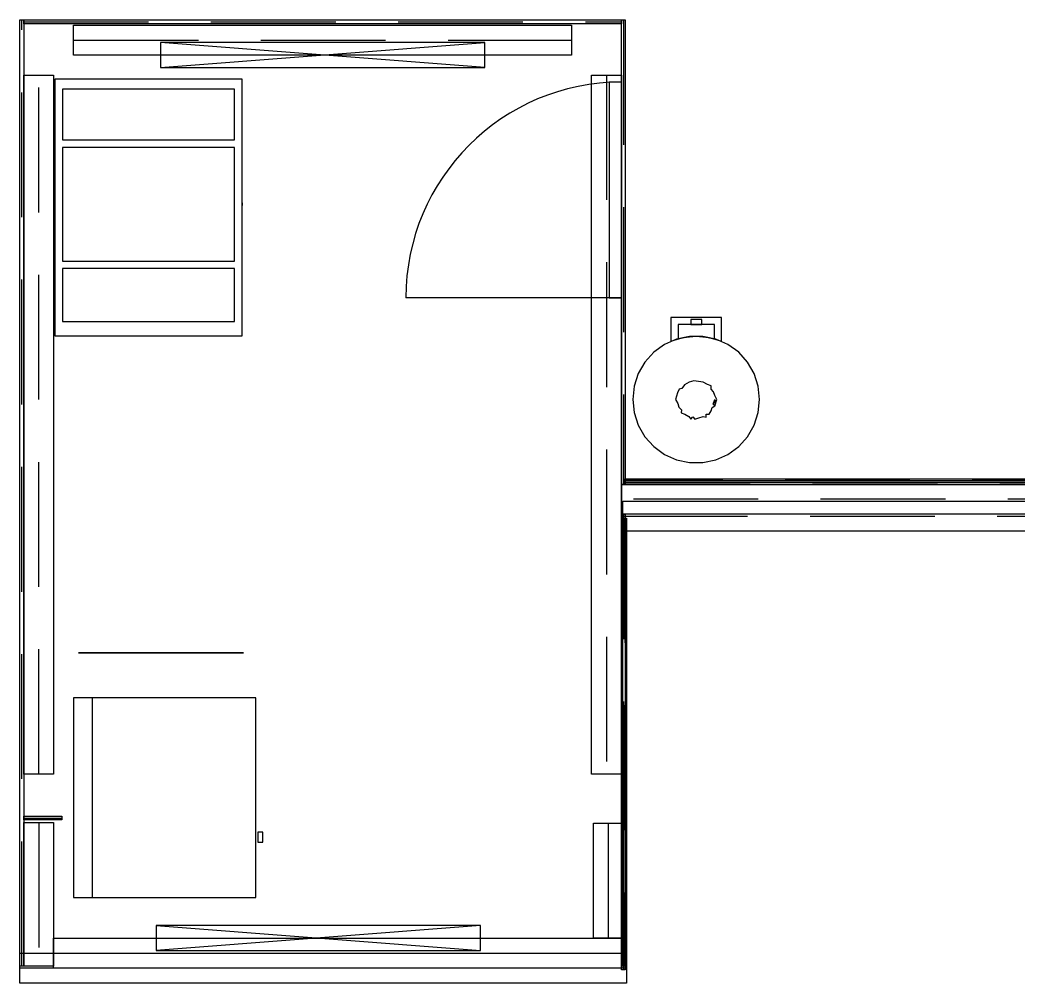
# Model space of a CAD drawing. Header units: millimetres. Extents: x -28.2 to 24.3, y -24.8 to 12.4.
# Drawn here: x -10.648 to -6.65, y -7.063 to -3.206 of the extents above; entities that cross this region are included whole.
import ezdxf

# ---------------------------------------------------------------- set-up
doc = ezdxf.new("R2010")
doc.units = ezdxf.units.MM
doc.linetypes.add('Dashed', pattern=[0.75, 0.5, -0.25])
for name, color, linetype in [('BUILDINGELEMENTPROXY', 8, 'Continuous'), ('EJE_MUROS', 8, 'Continuous'), ('FLOWTERMINAL', 8, 'Continuous'), ('MUROS', 7, 'Continuous'), ('PUERTAS', 6, 'Continuous'), ('VENTANAS', 4, 'Continuous')]:
    doc.layers.add(name, color=color, linetype=linetype)

msp = doc.modelspace()

# ---------------------------------------------------------------- linework, layer by layer
at = {"layer": 'BUILDINGELEMENTPROXY'}
for p, q in [((-7.8371, -4.3978, 0.6094), (-8.0403, -4.3978, 0.6094)), ((-8.0403, -4.3978, 0.6094), (-8.0403, -4.4928, 0.6094)), ((-7.8371, -4.4928, 0.6094), (-7.8371, -4.3978, 0.6094)), ((-7.8656, -4.4248, 0.6602), (-8.0117, -4.4248, 0.6602)), ((-8.0117, -4.4248, 0.6602), (-8.0117, -4.4823, 0.6602)), ((-7.8656, -4.4248, 0.7618), (-8.0117, -4.4248, 0.7618)), ((-8.0117, -4.4248, 0.7618), (-8.0117, -4.4823, 0.7618)), ((-7.9566, -4.4057, 0.729), (-7.9607, -4.4057, 0.7237)), ((-7.9607, -4.4057, 0.7237), (-7.9607, -4.4248, 0.7237)), ((-7.9607, -4.4248, 0.7237), (-7.9566, -4.4248, 0.729)), ((-7.9514, -4.4057, 0.733), (-7.9566, -4.4057, 0.729)), ((-7.9566, -4.4248, 0.729), (-7.9514, -4.4248, 0.733)), ((-7.9452, -4.4057, 0.7355), (-7.9514, -4.4057, 0.733)), ((-7.9514, -4.4248, 0.733), (-7.9452, -4.4248, 0.7355)), ((-7.9387, -4.4057, 0.7364), (-7.9452, -4.4057, 0.7355)), ((-7.9452, -4.4248, 0.7355), (-7.9387, -4.4248, 0.7364)), ((-7.9321, -4.4057, 0.7355), (-7.9387, -4.4057, 0.7364)), ((-7.9387, -4.4248, 0.7364), (-7.9321, -4.4248, 0.7355)), ((-7.926, -4.4057, 0.733), (-7.9321, -4.4057, 0.7355)), ((-7.9321, -4.4248, 0.7355), (-7.926, -4.4248, 0.733)), ((-7.9207, -4.4057, 0.729), (-7.926, -4.4057, 0.733)), ((-7.926, -4.4248, 0.733), (-7.9207, -4.4248, 0.729)), ((-7.9167, -4.4057, 0.7237), (-7.9207, -4.4057, 0.729)), ((-7.9207, -4.4248, 0.729), (-7.9167, -4.4248, 0.7237)), ((-7.9167, -4.4248, 0.7237), (-7.9167, -4.4057, 0.7237)), ((-7.8656, -4.4823, 0.6602), (-7.8656, -4.4248, 0.6602)), ((-7.8656, -4.4823, 0.7618), (-7.8656, -4.4248, 0.7618)), ((-8.0403, -4.4928, 0.6094), (-7.9906, -4.477, 0.6094)), ((-7.9652, -4.473, 1.778), (-8.0171, -4.484, 1.778)), ((-8.0117, -4.4823, 0.6602), (-7.9633, -4.4728, 0.6602)), ((-8.0117, -4.4823, 0.7618), (-7.9633, -4.4728, 0.7618)), ((-7.9906, -4.477, 0.6094), (-7.9387, -4.4716, 0.6094)), ((-7.9121, -4.473, 1.778), (-7.9652, -4.473, 1.778)), ((-7.9633, -4.4728, 0.6602), (-7.914, -4.4728, 0.6602)), ((-7.9633, -4.4728, 0.7618), (-7.914, -4.4728, 0.7618)), ((-7.9387, -4.4716, 0.6094), (-7.8868, -4.477, 0.6094)), ((-7.914, -4.4728, 0.6602), (-7.885, -4.4785, 0.6602)), ((-7.914, -4.4728, 0.7618), (-7.8656, -4.4823, 0.7618)), ((-7.8602, -4.484, 1.778), (-7.9121, -4.473, 1.778)), ((-7.8868, -4.477, 0.6094), (-7.8371, -4.4928, 0.6094)), ((-8.0657, -4.5056, 1.778), (-8.1086, -4.5368, 1.778)), ((-8.0171, -4.484, 1.778), (-8.0657, -4.5056, 1.778)), ((-7.885, -4.4785, 0.6602), (-7.8656, -4.4823, 0.6602)), ((-7.8117, -4.5056, 1.778), (-7.8602, -4.484, 1.778)), ((-7.7687, -4.5368, 1.778), (-7.8117, -4.5056, 1.778)), ((-8.1086, -4.5368, 1.778), (-8.1441, -4.5763, 1.778)), ((-7.7332, -4.5763, 1.778), (-7.7687, -4.5368, 1.778)), ((-8.1441, -4.5763, 1.778), (-8.1707, -4.6223, 1.778)), ((-7.7066, -4.6223, 1.778), (-7.7332, -4.5763, 1.778)), ((-8.1707, -4.6223, 1.778), (-8.1871, -4.6728, 1.778)), ((-7.6902, -4.6728, 1.778), (-7.7066, -4.6223, 1.778)), ((-8.1871, -4.6728, 1.778), (-8.1927, -4.7256, 1.778)), ((-7.9851, -4.667, 1.9023), (-7.9961, -4.6815, 1.9057)), ((-7.9674, -4.6562, 1.9017), (-7.9851, -4.667, 1.9023)), ((-7.9482, -4.6508, 1.9012), (-7.9674, -4.6562, 1.9017)), ((-7.9292, -4.6538, 1.9057), (-7.9482, -4.6508, 1.9012)), ((-7.9111, -4.6561, 1.9023), (-7.9292, -4.6538, 1.9057)), ((-7.8929, -4.666, 1.9017), (-7.9111, -4.6561, 1.9023)), ((-7.8789, -4.6714, 1.8914), (-7.8929, -4.666, 1.9017)), ((-7.8793, -4.6839, 1.9055), (-7.8789, -4.6714, 1.8914)), ((-7.6847, -4.7256, 1.778), (-7.6902, -4.6728, 1.778)), ((-8.0132, -4.6997, 1.8951), (-8.0213, -4.7256, 1.8868)), ((-8.0074, -4.6846, 1.8928), (-8.0132, -4.6997, 1.8951)), ((-7.9961, -4.6815, 1.9057), (-8.0074, -4.6846, 1.8928)), ((-7.8692, -4.6948, 1.9004), (-7.8793, -4.6839, 1.9055)), ((-7.8646, -4.7097, 1.9007), (-7.8692, -4.6948, 1.9004)), ((-7.856, -4.7256, 1.8868), (-7.8646, -4.7097, 1.9007)), ((-8.1927, -4.7256, 1.778), (-8.1871, -4.7784, 1.778)), ((-8.0213, -4.7256, 1.8868), (-8.0127, -4.7415, 1.9007)), ((-8.0127, -4.7415, 1.9007), (-8.0081, -4.7564, 1.9004)), ((-8.0081, -4.7564, 1.9004), (-7.9981, -4.7673, 1.9055)), ((-7.8742, -4.7581, 1.9061), (-7.8636, -4.7512, 1.8943)), ((-7.8706, -4.7447, 1.9081), (-7.8648, -4.7256, 1.9009)), ((-7.8636, -4.7512, 1.8943), (-7.8706, -4.7447, 1.9081)), ((-7.8648, -4.7256, 1.9009), (-7.8636, -4.7512, 1.8943)), ((-7.8636, -4.7512, 1.8943), (-7.856, -4.7256, 1.8868)), ((-7.6902, -4.7784, 1.778), (-7.6847, -4.7256, 1.778)), ((-8.1871, -4.7784, 1.778), (-8.1707, -4.8289, 1.778)), ((-7.9981, -4.7673, 1.9055), (-7.9984, -4.7798, 1.8914)), ((-7.9984, -4.7798, 1.8914), (-7.9844, -4.7852, 1.9017)), ((-7.9844, -4.7852, 1.9017), (-7.9683, -4.7939, 1.9028)), ((-7.9683, -4.7939, 1.9028), (-7.9606, -4.8044, 1.8891)), ((-7.9606, -4.8044, 1.8891), (-7.9526, -4.7954, 1.9075)), ((-7.9526, -4.7954, 1.9075), (-7.9437, -4.8047, 1.8944)), ((-7.9289, -4.7998, 1.9022), (-7.9114, -4.7945, 1.9033)), ((-7.9114, -4.7945, 1.9033), (-7.899, -4.7968, 1.8896)), ((-7.899, -4.7968, 1.8896), (-7.8994, -4.7847, 1.9077)), ((-7.8994, -4.7847, 1.9077), (-7.8864, -4.7852, 1.8945)), ((-7.8864, -4.7852, 1.8945), (-7.8793, -4.7711, 1.9022)), ((-7.8793, -4.7711, 1.9022), (-7.8742, -4.7581, 1.9061)), ((-7.7066, -4.8289, 1.778), (-7.6902, -4.7784, 1.778)), ((-8.1707, -4.8289, 1.778), (-8.1441, -4.8749, 1.778)), ((-7.9437, -4.8047, 1.8944), (-7.9289, -4.7998, 1.9022)), ((-7.7332, -4.8749, 1.778), (-7.7066, -4.8289, 1.778)), ((-8.1441, -4.8749, 1.778), (-8.1086, -4.9144, 1.778)), ((-7.7687, -4.9144, 1.778), (-7.7332, -4.8749, 1.778)), ((-8.1086, -4.9144, 1.778), (-8.0657, -4.9456, 1.778)), ((-7.8117, -4.9456, 1.778), (-7.7687, -4.9144, 1.778)), ((-8.0657, -4.9456, 1.778), (-8.0171, -4.9672, 1.778)), ((-7.8602, -4.9672, 1.778), (-7.8117, -4.9456, 1.778)), ((-8.0171, -4.9672, 1.778), (-7.9652, -4.9782, 1.778)), ((-7.9652, -4.9782, 1.778), (-7.9121, -4.9782, 1.778)), ((-7.9121, -4.9782, 1.778), (-7.8602, -4.9672, 1.778)), ((-9.7028, -5.9207), (-10.4328, -5.9207)), ((-10.4328, -5.9207), (-10.4328, -6.7207)), ((-10.4328, -5.9207), (-10.4328, -6.7207)), ((-10.3566, -5.9207), (-10.4328, -5.9207)), ((-10.3566, -6.7207), (-10.3566, -5.9207)), ((-9.7028, -6.7207), (-9.7028, -5.9207)), ((-9.675, -6.4593), (-9.6949, -6.4593)), ((-9.6949, -6.4593), (-9.6949, -6.4993)), ((-9.675, -6.4993), (-9.675, -6.4593)), ((-9.6949, -6.4993), (-9.675, -6.4993)), ((-10.4328, -6.7207), (-9.7028, -6.7207)), ((-10.4328, -6.7207), (-10.3566, -6.7207))]:
    msp.add_line(p, q, dxfattribs=at)
at = {"layer": 'EJE_MUROS', "linetype": 'Dashed'}
for p, q in [((-10.6403, -6.9957), (-10.6403, -3.2057)), ((-10.6328, -3.2132), (-8.2378, -3.2132)), ((-8.2303, -3.2057), (-8.2303, -5.0657)), ((-10.4328, -3.2863), (-8.4378, -3.2863)), ((-10.5728, -6.2263), (-10.5728, -3.4263)), ((-8.2978, -3.4263), (-8.2978, -6.2263)), ((-5.5828, -5.0507), (-8.2228, -5.0507)), ((-8.2228, -5.0582), (-5.4478, -5.0582)), ((-5.4403, -5.1257), (-8.2378, -5.1257)), ((-8.2328, -5.1932), (-5.5678, -5.1932)), ((-8.2303, -5.1857), (-8.2303, -7.0107)), ((-8.2253, -5.2007), (-8.2253, -6.9957)), ((-10.6328, -6.4025), (-10.4805, -6.4025)), ((-10.5728, -6.4207), (-10.5728, -6.9957)), ((-8.2903, -6.8832), (-8.2903, -6.4232)), ((-10.5128, -6.9432), (-8.2328, -6.9432)), ((-8.2178, -7.0032), (-10.6478, -7.0032))]:
    msp.add_line(p, q, dxfattribs=at)
at = {"layer": 'FLOWTERMINAL'}
for p, q in [((-10.5078, -3.4426, 1.14), (-10.5078, -4.4713, 1.14)), ((-9.7578, -3.4426, 1.14), (-10.5078, -3.4426, 1.14)), ((-9.7578, -4.4713, 1.14), (-9.7578, -3.4426, 1.14)), ((-10.4778, -3.4833, 0.99), (-10.4778, -3.6863, 0.99)), ((-9.7878, -3.4833, 0.99), (-10.4778, -3.4833, 0.99)), ((-9.7878, -3.6863, 0.99), (-9.7878, -3.4833, 0.99)), ((-10.4778, -3.6863, 0.99), (-9.7878, -3.6863, 0.99)), ((-10.4778, -3.7163, 0.59), (-10.4778, -4.1713, 0.59)), ((-9.7878, -3.7163, 0.59), (-10.4778, -3.7163, 0.59)), ((-9.7878, -4.1713, 0.59), (-9.7878, -3.7163, 0.59)), ((-9.7564, -3.9384, 1.0681), (-9.7578, -3.9384, 1.0681)), ((-9.7578, -3.9384, 1.0681), (-9.7578, -3.9394, 1.0694)), ((-9.7578, -3.9394, 1.0694), (-9.7578, -3.9407, 1.0704)), ((-9.7578, -3.9407, 1.0704), (-9.7578, -3.9422, 1.0711)), ((-9.7578, -3.9422, 1.0711), (-9.7578, -3.9439, 1.0713)), ((-9.7578, -3.9439, 1.0713), (-9.7578, -3.9455, 1.0711)), ((-9.7578, -3.9455, 1.0711), (-9.7578, -3.9471, 1.0704)), ((-9.7578, -3.9471, 1.0704), (-9.7578, -3.9484, 1.0694)), ((-9.7578, -3.9484, 1.0694), (-9.7578, -3.9494, 1.0681)), ((-9.7578, -3.9494, 1.0681), (-9.7564, -3.9494, 1.0681)), ((-9.7564, -3.9394, 1.0694), (-9.7564, -3.9384, 1.0681)), ((-9.7564, -3.9407, 1.0704), (-9.7564, -3.9394, 1.0694)), ((-9.7564, -3.9422, 1.0711), (-9.7564, -3.9407, 1.0704)), ((-9.7564, -3.9439, 1.0713), (-9.7564, -3.9422, 1.0711)), ((-9.7564, -3.9455, 1.0711), (-9.7564, -3.9439, 1.0713)), ((-9.7564, -3.9471, 1.0704), (-9.7564, -3.9455, 1.0711)), ((-9.7564, -3.9484, 1.0694), (-9.7564, -3.9471, 1.0704)), ((-9.7564, -3.9494, 1.0681), (-9.7564, -3.9484, 1.0694)), ((-10.4778, -4.1713, 0.59), (-9.7878, -4.1713, 0.59)), ((-9.7878, -4.2013, 0.99), (-10.4778, -4.2013, 0.99)), ((-10.4778, -4.2013, 0.99), (-10.4778, -4.4138, 0.99)), ((-9.7878, -4.4138, 0.99), (-9.7878, -4.2013, 0.99)), ((-10.4778, -4.4138, 0.99), (-9.7878, -4.4138, 0.99)), ((-10.5078, -4.4713, 1.14), (-9.7578, -4.4713, 1.14)), ((-9.7528, -5.7407), (-10.4128, -5.7407)), ((-10.4128, -5.7407), (-10.3794, -5.7407)), ((-10.3794, -5.7407), (-10.3469, -5.7407)), ((-10.3469, -5.7407), (-9.7528, -5.7407))]:
    msp.add_line(p, q, dxfattribs=at)
at = {"layer": 'MUROS'}
for p, q in [((-10.6478, -6.9957), (-10.6478, -3.2057)), ((-10.6478, -3.2057), (-10.6328, -3.2057)), ((-10.6328, -3.2057), (-10.6328, -6.9957)), ((-10.6328, -3.2057), (-8.2378, -3.2057)), ((-10.6328, -3.2207), (-10.6328, -3.2057)), ((-8.2378, -3.2207), (-10.6328, -3.2207)), ((-10.4328, -3.2263), (-8.4378, -3.2263)), ((-10.4328, -3.3463), (-10.4328, -3.2263)), ((-8.4378, -3.2263), (-8.4378, -3.3463)), ((-8.2378, -3.2057), (-8.2378, -3.2207)), ((-8.2378, -5.0657), (-8.2378, -3.2057)), ((-8.2378, -3.2057), (-8.2228, -3.2057)), ((-8.2228, -3.2057), (-8.2228, -5.0657)), ((-8.4378, -3.3463), (-10.4328, -3.3463)), ((-10.6328, -6.2263), (-10.6328, -3.4263)), ((-10.6328, -3.4263), (-10.5128, -3.4263)), ((-10.5128, -3.4263), (-10.5128, -6.2263)), ((-8.3578, -6.2263), (-8.3578, -3.4263)), ((-8.3578, -3.4263), (-8.2378, -3.4263)), ((-8.2378, -3.4263), (-8.2378, -6.2263)), ((-8.2378, -5.1857), (-8.2378, -5.0657)), ((-8.2378, -5.0657), (-5.4403, -5.0657)), ((-8.2228, -5.0657), (-8.2378, -5.0657)), ((-8.2228, -5.0582), (-8.2228, -5.0432)), ((-8.2228, -5.0432), (-5.5828, -5.0432)), ((-8.2228, -5.0507), (-5.4478, -5.0507)), ((-8.2228, -5.0657), (-8.2228, -5.0507)), ((-5.5828, -5.0582), (-8.2228, -5.0582)), ((-5.4478, -5.0657), (-8.2228, -5.0657)), ((-8.2328, -5.1332), (-5.5678, -5.1332)), ((-8.2328, -5.2532), (-8.2328, -5.1332)), ((-5.4403, -5.1857), (-8.2378, -5.1857)), ((-8.2378, -7.0107), (-8.2378, -5.1857)), ((-8.2378, -5.1857), (-8.2228, -5.1857)), ((-8.2228, -5.1857), (-8.2228, -7.0107)), ((-8.2328, -6.9957), (-8.2328, -5.2007)), ((-8.2328, -5.2007), (-8.2178, -5.2007)), ((-8.2178, -5.2007), (-8.2178, -6.9957)), ((-5.5678, -5.2532), (-8.2328, -5.2532)), ((-10.5128, -6.2263), (-10.6328, -6.2263)), ((-8.2378, -6.2263), (-8.3578, -6.2263)), ((-10.6328, -6.395), (-10.4805, -6.395)), ((-10.6328, -6.41), (-10.6328, -6.395)), ((-10.4805, -6.395), (-10.4805, -6.41)), ((-10.4805, -6.41), (-10.6328, -6.41)), ((-10.6328, -6.9957), (-10.6328, -6.4207)), ((-10.6328, -6.4207), (-10.5128, -6.4207)), ((-10.5128, -6.4207), (-10.5128, -6.9957)), ((-8.3503, -6.8832), (-8.3503, -6.4232)), ((-8.3503, -6.4232), (-8.2303, -6.4232)), ((-8.2303, -6.4232), (-8.2303, -6.8832)), ((-10.5128, -6.8832), (-8.2328, -6.8832)), ((-10.5128, -7.0032), (-10.5128, -6.8832)), ((-8.2303, -6.8832), (-8.3503, -6.8832)), ((-8.2328, -6.8832), (-8.2328, -7.0032)), ((-10.6478, -7.0632), (-10.6478, -6.9432)), ((-10.6478, -6.9432), (-8.2178, -6.9432)), ((-8.2178, -6.9432), (-8.2178, -7.0632)), ((-10.6328, -6.9957), (-10.6478, -6.9957)), ((-10.5128, -6.9957), (-10.6328, -6.9957)), ((-8.2178, -6.9957), (-8.2328, -6.9957)), ((-8.2328, -7.0032), (-10.5128, -7.0032)), ((-8.2228, -7.0107), (-8.2378, -7.0107)), ((-8.2178, -7.0632), (-10.6478, -7.0632))]:
    msp.add_line(p, q, dxfattribs=at)
at = {"layer": 'PUERTAS'}
for p, q in [((-8.2378, -3.4543), (-8.2878, -3.4543)), ((-8.2878, -3.4543), (-8.2878, -4.3183)), ((-8.2378, -3.4543), (-8.2878, -3.4543)), ((-8.2878, -3.4543), (-8.2878, -4.3183)), ((-8.2378, -3.4543), (-8.2878, -3.4543)), ((-8.2878, -3.4543), (-8.2878, -4.3183)), ((-8.2378, -4.3183), (-8.2378, -3.4543)), ((-8.2378, -4.3183), (-8.2378, -3.4543)), ((-8.2378, -4.3183), (-8.2378, -3.4543)), ((-8.2378, -4.3183), (-9.1018, -4.3183)), ((-8.2378, -4.3183), (-9.1018, -4.3183)), ((-8.2378, -4.3183), (-9.1018, -4.3183)), ((-8.2878, -4.3183), (-8.2378, -4.3183)), ((-8.2878, -4.3183), (-8.2378, -4.3183)), ((-8.2878, -4.3183), (-8.2378, -4.3183))]:
    msp.add_line(p, q, dxfattribs=at)
msp.add_arc((-8.2378, -4.3183), 0.864, 90, 180, dxfattribs=at)
msp.add_arc((-8.2378, -4.3183), 0.864, 90, 180, dxfattribs=at)
msp.add_arc((-8.2378, -4.3183), 0.864, 90, 180, dxfattribs=at)
at = {"layer": 'VENTANAS'}
for p, q in [((-8.7853, -3.2963), (-10.0853, -3.2963)), ((-10.0853, -3.2963), (-10.0853, -3.3963)), ((-10.0853, -3.3963), (-8.7853, -3.2963)), ((-8.7853, -3.3963), (-10.0853, -3.2963)), ((-8.7853, -3.2963), (-10.0853, -3.2963)), ((-10.0853, -3.2963), (-10.0853, -3.3963)), ((-10.0853, -3.3963), (-8.7853, -3.2963)), ((-8.7853, -3.3963), (-10.0853, -3.2963)), ((-8.7853, -3.2963), (-10.0853, -3.2963)), ((-10.0853, -3.2963), (-10.0853, -3.3963)), ((-10.0853, -3.3963), (-8.7853, -3.2963)), ((-8.7853, -3.3963), (-10.0853, -3.2963)), ((-8.7853, -3.2963), (-10.0853, -3.2963)), ((-10.0853, -3.2963), (-10.0853, -3.3963)), ((-10.0853, -3.3963), (-8.7853, -3.2963)), ((-8.7853, -3.3963), (-10.0853, -3.2963)), ((-8.7853, -3.2963), (-10.0853, -3.2963)), ((-10.0853, -3.2963), (-10.0853, -3.3963)), ((-10.0853, -3.3963), (-8.7853, -3.2963)), ((-8.7853, -3.3963), (-10.0853, -3.2963)), ((-8.7853, -3.2963), (-10.0853, -3.2963)), ((-10.0853, -3.2963), (-10.0853, -3.3963)), ((-10.0853, -3.3963), (-8.7853, -3.2963)), ((-8.7853, -3.3963), (-10.0853, -3.2963)), ((-8.7853, -3.2963), (-10.0853, -3.2963)), ((-10.0853, -3.2963), (-10.0853, -3.3963)), ((-10.0853, -3.3963), (-8.7853, -3.2963)), ((-8.7853, -3.3963), (-10.0853, -3.2963)), ((-8.7853, -3.2963), (-10.0853, -3.2963)), ((-10.0853, -3.2963), (-10.0853, -3.3963)), ((-10.0853, -3.3963), (-8.7853, -3.2963)), ((-8.7853, -3.3963), (-10.0853, -3.2963)), ((-8.7853, -3.3963), (-8.7853, -3.2963)), ((-8.7853, -3.3963), (-8.7853, -3.2963)), ((-8.7853, -3.3963), (-8.7853, -3.2963)), ((-8.7853, -3.3963), (-8.7853, -3.2963)), ((-8.7853, -3.3963), (-8.7853, -3.2963)), ((-8.7853, -3.3963), (-8.7853, -3.2963)), ((-8.7853, -3.3963), (-8.7853, -3.2963)), ((-8.7853, -3.3963), (-8.7853, -3.2963)), ((-10.0853, -3.3963), (-8.7853, -3.3963)), ((-10.0853, -3.3963), (-8.7853, -3.3963)), ((-10.0853, -3.3963), (-8.7853, -3.3963)), ((-10.0853, -3.3963), (-8.7853, -3.3963)), ((-10.0853, -3.3963), (-8.7853, -3.3963)), ((-10.0853, -3.3963), (-8.7853, -3.3963)), ((-10.0853, -3.3963), (-8.7853, -3.3963)), ((-10.0853, -3.3963), (-8.7853, -3.3963)), ((-8.8028, -6.8332), (-10.1028, -6.8332)), ((-10.1028, -6.8332), (-10.1028, -6.9332)), ((-8.8028, -6.8332), (-10.1028, -6.9332)), ((-10.1028, -6.8332), (-8.8028, -6.9332)), ((-8.8028, -6.8332), (-10.1028, -6.8332)), ((-10.1028, -6.8332), (-10.1028, -6.9332)), ((-8.8028, -6.8332), (-10.1028, -6.9332)), ((-10.1028, -6.8332), (-8.8028, -6.9332)), ((-8.8028, -6.8332), (-10.1028, -6.8332)), ((-10.1028, -6.8332), (-10.1028, -6.9332)), ((-8.8028, -6.8332), (-10.1028, -6.9332)), ((-10.1028, -6.8332), (-8.8028, -6.9332)), ((-8.8028, -6.8332), (-10.1028, -6.8332)), ((-10.1028, -6.8332), (-10.1028, -6.9332)), ((-8.8028, -6.8332), (-10.1028, -6.9332)), ((-10.1028, -6.8332), (-8.8028, -6.9332)), ((-8.8028, -6.8332), (-10.1028, -6.8332)), ((-10.1028, -6.8332), (-10.1028, -6.9332)), ((-8.8028, -6.8332), (-10.1028, -6.9332)), ((-10.1028, -6.8332), (-8.8028, -6.9332)), ((-8.8028, -6.8332), (-10.1028, -6.8332)), ((-10.1028, -6.8332), (-10.1028, -6.9332)), ((-8.8028, -6.8332), (-10.1028, -6.9332)), ((-10.1028, -6.8332), (-8.8028, -6.9332)), ((-8.8028, -6.8332), (-10.1028, -6.8332)), ((-10.1028, -6.8332), (-10.1028, -6.9332)), ((-8.8028, -6.8332), (-10.1028, -6.9332)), ((-10.1028, -6.8332), (-8.8028, -6.9332)), ((-8.8028, -6.8332), (-10.1028, -6.8332)), ((-10.1028, -6.8332), (-10.1028, -6.9332)), ((-8.8028, -6.8332), (-10.1028, -6.9332)), ((-10.1028, -6.8332), (-8.8028, -6.9332)), ((-8.8028, -6.9332), (-8.8028, -6.8332)), ((-8.8028, -6.9332), (-8.8028, -6.8332)), ((-8.8028, -6.9332), (-8.8028, -6.8332)), ((-8.8028, -6.9332), (-8.8028, -6.8332)), ((-8.8028, -6.9332), (-8.8028, -6.8332)), ((-8.8028, -6.9332), (-8.8028, -6.8332)), ((-8.8028, -6.9332), (-8.8028, -6.8332)), ((-8.8028, -6.9332), (-8.8028, -6.8332)), ((-10.1028, -6.9332), (-8.8028, -6.9332)), ((-10.1028, -6.9332), (-8.8028, -6.9332)), ((-10.1028, -6.9332), (-8.8028, -6.9332)), ((-10.1028, -6.9332), (-8.8028, -6.9332)), ((-10.1028, -6.9332), (-8.8028, -6.9332)), ((-10.1028, -6.9332), (-8.8028, -6.9332)), ((-10.1028, -6.9332), (-8.8028, -6.9332)), ((-10.1028, -6.9332), (-8.8028, -6.9332))]:
    msp.add_line(p, q, dxfattribs=at)

doc.saveas('drawing.dxf')
